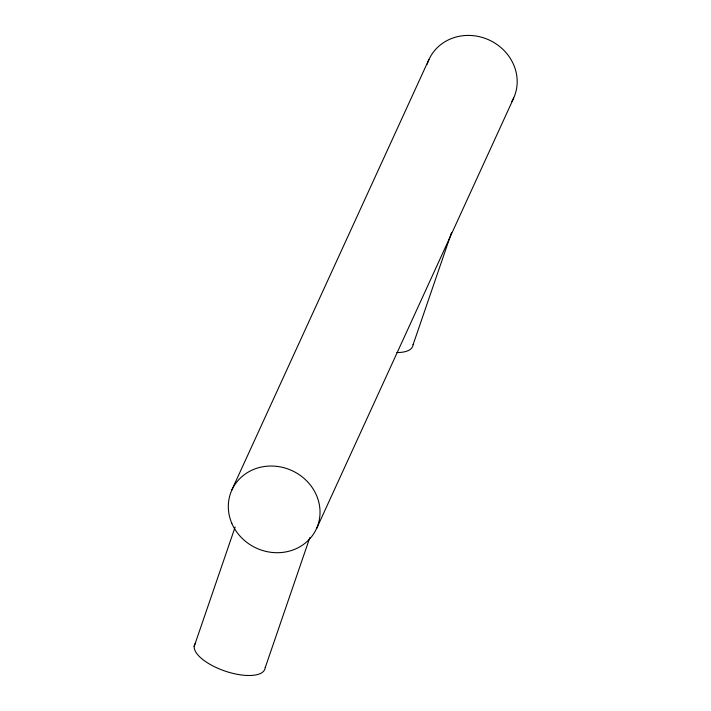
<?xml version="1.0" encoding="UTF-8"?>
<svg xmlns="http://www.w3.org/2000/svg" width="711" height="711" viewBox="0 0 711 711"><rect width="100%" height="100%" fill="white"/><g stroke="black" fill="none" stroke-linecap="round" stroke-linejoin="round"><path stroke-width="1.07" d="M194.139 646.548L235.137 527.02M265.247 667.558L309.836 537.569M413.118 344.604L451.592 232.435M231.786 490.066L428.937 59.457M316.564 528.664L513.715 98.056M427.213 64.212A46.499 42.642 24.6 0 1 488.475 39.709A46.499 42.642 24.6 0 1 511.787 101.611M265.185 667.54A37.194 14.771 18.9 0 1 224.125 670.757A37.194 14.771 18.9 0 1 195.649 643.011M413.047 344.577A37.194 14.771 18.9 0 1 396.827 352.558M231.777 523.225A46.499 42.642 24.6 0 0 310.503 538.005A46.499 42.642 24.6 0 0 280.241 466.878A46.499 42.642 24.6 0 0 231.777 523.225"/></g></svg>
